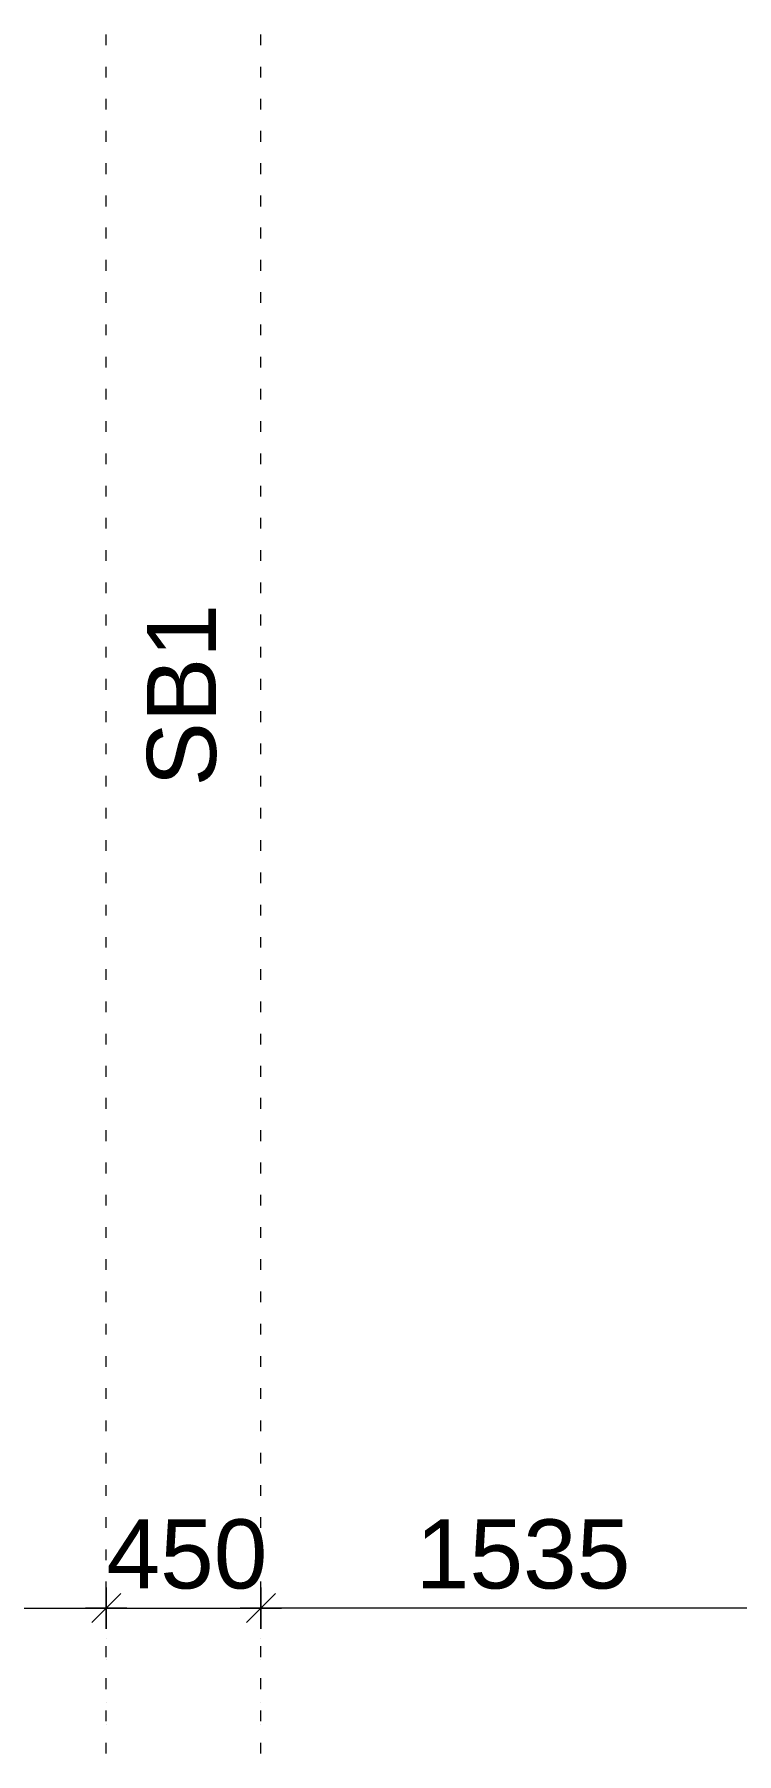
# Model space of a CAD drawing. Header units: millimetres. Extents: x -1303 to 98744, y -1303 to 90097.
# Drawn here: x 70190 to 72234, y 52523 to 57523 of the extents above; entities that cross this region are included whole.
import ezdxf

# ---------------------------------------------------------------- set-up
doc = ezdxf.new("R2010")
doc.units = ezdxf.units.MM
doc.layers.add('PDF_Geometry', color=7, linetype='Continuous')
doc.layers.add('PDF_Text', color=7, linetype='Continuous')
doc.styles.add('PDF ArialMT', font='arial.ttf')

msp = doc.modelspace()

# ---------------------------------------------------------------- linework, layer by layer
at = {"layer": 'PDF_Geometry', "color": 180, "lineweight": 0, "true_color": 0x4f14ff}
for points in [[(70398.93338, 57492.06412), (70398.93338, 57523.37873)], [(70849.15637, 57492.06412), (70849.15637, 57523.37873)], [(70398.93338, 57398.12854), (70398.93338, 57429.43902)], [(70849.15637, 57398.12854), (70849.15637, 57429.43902)], [(70398.93338, 57305.03595), (70398.93338, 57336.34643)], [(70849.15637, 57305.03595), (70849.15637, 57336.34643)], [(70398.93338, 57211.09624), (70398.93338, 57242.40672)], [(70849.15637, 57211.09624), (70849.15637, 57242.40672)], [(70398.93338, 57117.15653), (70398.93338, 57148.47114)], [(70849.15637, 57117.15653), (70849.15637, 57148.47114)], [(70398.93338, 57023.21681), (70398.93338, 57054.53143)], [(70849.15637, 57023.21681), (70849.15637, 57054.53143)], [(70398.93338, 56930.12422), (70398.93338, 56961.43884)], [(70849.15637, 56930.12422), (70849.15637, 56961.43884)], [(70398.93338, 56836.18452), (70398.93338, 56867.49913)], [(70849.15637, 56836.18452), (70849.15637, 56867.49913)], [(70398.93338, 56742.24893), (70398.93338, 56773.55942)], [(70849.15637, 56742.24893), (70849.15637, 56773.55942)], [(70398.93338, 56648.30923), (70398.93338, 56679.61971)], [(70849.15637, 56648.30923), (70849.15637, 56679.61971)], [(70398.93338, 56554.36951), (70398.93338, 56585.68412)], [(70849.15637, 56554.36951), (70849.15637, 56585.68412)], [(70398.93338, 56461.27692), (70398.93338, 56492.59154)], [(70849.15637, 56461.27692), (70849.15637, 56492.59154)], [(70398.93338, 56367.33721), (70398.93338, 56398.65183)], [(70849.15637, 56367.33721), (70849.15637, 56398.65183)], [(70398.93338, 56273.3975), (70398.93338, 56304.71212)], [(70849.15637, 56273.3975), (70849.15637, 56304.71212)], [(70398.93338, 56179.46192), (70398.93338, 56210.7724)], [(70849.15637, 56179.46192), (70849.15637, 56210.7724)], [(70398.93338, 56086.36933), (70398.93338, 56117.67981)], [(70849.15637, 56086.36933), (70849.15637, 56117.67981)], [(70398.93338, 55992.42962), (70398.93338, 56023.74011)], [(70849.15637, 55992.42962), (70849.15637, 56023.74011)], [(70398.93338, 55898.48991), (70398.93338, 55929.80452)], [(70849.15637, 55898.48991), (70849.15637, 55929.80452)], [(70398.93338, 55804.55019), (70398.93338, 55835.86482)], [(70849.15637, 55804.55019), (70849.15637, 55835.86482)], [(70398.93338, 55711.45761), (70398.93338, 55741.9251)], [(70849.15637, 55711.45761), (70849.15637, 55741.9251)], [(70398.93338, 55617.5179), (70398.93338, 55648.83251)], [(70849.15637, 55617.5179), (70849.15637, 55648.83251)], [(70398.93338, 55523.58232), (70398.93338, 55554.8928)], [(70849.15637, 55523.58232), (70849.15637, 55554.8928)], [(70398.93338, 55429.64261), (70398.93338, 55460.95309)], [(70849.15637, 55429.64261), (70849.15637, 55460.95309)], [(70398.93338, 55335.70289), (70398.93338, 55367.01751)], [(70849.15637, 55335.70289), (70849.15637, 55367.01751)], [(70398.93338, 55242.61031), (70398.93338, 55273.92492)], [(70849.15637, 55242.61031), (70849.15637, 55273.92492)], [(70398.93338, 55148.67059), (70398.93338, 55179.98521)], [(70849.15637, 55148.67059), (70849.15637, 55179.98521)], [(70398.93338, 55054.73089), (70398.93338, 55086.0455)], [(70849.15637, 55054.73089), (70849.15637, 55086.0455)], [(70398.93338, 54960.7953), (70398.93338, 54992.10578)], [(70849.15637, 54960.7953), (70849.15637, 54992.10578)], [(70398.93338, 54867.70271), (70398.93338, 54898.16608)], [(70849.15637, 54867.70271), (70849.15637, 54898.16608)], [(70398.93338, 54773.76301), (70398.93338, 54805.07349)], [(70849.15637, 54773.76301), (70849.15637, 54805.07349)], [(70398.93338, 54679.82329), (70398.93338, 54711.1379)], [(70849.15637, 54679.82329), (70849.15637, 54711.1379)], [(70398.93338, 54585.88358), (70398.93338, 54617.1982)], [(70849.15637, 54585.88358), (70849.15637, 54617.1982)], [(70398.93338, 54491.94387), (70398.93338, 54523.25848)], [(70849.15637, 54491.94387), (70849.15637, 54523.25848)], [(70398.93338, 54398.85128), (70398.93338, 54430.16589)], [(70849.15637, 54398.85128), (70849.15637, 54430.16589)], [(70398.93338, 54304.9157), (70398.93338, 54336.22618)], [(70849.15637, 54304.9157), (70849.15637, 54336.22618)], [(70398.93338, 54210.97599), (70398.93338, 54242.28647)], [(70849.15637, 54210.97599), (70849.15637, 54242.28647)], [(70398.93338, 54117.03628), (70398.93338, 54148.35089)], [(70849.15637, 54117.03628), (70849.15637, 54148.35089)], [(70398.93338, 54023.94369), (70398.93338, 54054.41118)], [(70849.15637, 54023.94369), (70849.15637, 54054.41118)], [(70398.93338, 53930.00397), (70398.93338, 53961.31859)], [(70849.15637, 53930.00397), (70849.15637, 53961.31859)], [(70398.93338, 53836.06427), (70398.93338, 53867.37888)], [(70849.15637, 53836.06427), (70849.15637, 53867.37888)], [(70398.93338, 53742.12868), (70398.93338, 53773.43917)], [(70849.15637, 53742.12868), (70849.15637, 53773.43917)], [(70398.93338, 53648.18898), (70398.93338, 53679.49946)], [(70849.15637, 53648.18898), (70849.15637, 53679.49946)], [(70398.93338, 53555.09639), (70398.93338, 53586.40687)], [(70849.15637, 53555.09639), (70849.15637, 53586.40687)], [(70398.93338, 53461.15667), (70398.93338, 53492.47129)], [(70849.15637, 53461.15667), (70849.15637, 53492.47129)], [(70398.93338, 53367.21696), (70398.93338, 53398.53158)], [(70849.15637, 53367.21696), (70849.15637, 53398.53158)], [(70398.93338, 53273.27725), (70398.93338, 53304.59187)], [(70849.15637, 53273.27725), (70849.15637, 53304.59187)], [(70398.93338, 53180.18466), (70398.93338, 53210.65215)], [(70849.15637, 53180.18466), (70849.15637, 53210.65215)], [(70398.93338, 53086.24908), (70398.93338, 53117.55956)], [(70849.15637, 53086.24908), (70849.15637, 53117.55956)], [(70398.93338, 52992.30937), (70398.93338, 53023.61986)], [(70849.15637, 52992.30937), (70849.15637, 53023.61986)], [(70398.93338, 52898.36966), (70398.93338, 52929.68427)], [(70849.15637, 52898.36966), (70849.15637, 52929.68427)], [(70398.93338, 52804.42994), (70398.93338, 52835.74457)], [(70849.15637, 52804.42994), (70849.15637, 52835.74457)], [(70398.93338, 52711.33736), (70398.93338, 52742.65198)], [(70849.15637, 52711.33736), (70849.15637, 52742.65198)], [(70398.93338, 52617.39765), (70398.93338, 52648.71226)], [(70849.15637, 52617.39765), (70849.15637, 52648.71226)], [(70398.93338, 52523.46207), (70398.93338, 52554.77255)], [(70849.15637, 52523.46207), (70849.15637, 52554.77255)]]:
    msp.add_lwpolyline(points, dxfattribs=at)
at = {"layer": 'PDF_Geometry', "color": 122, "lineweight": 0, "true_color": 0x00b88a}
for points in [[(70398.93338, 52886.52234), (70398.93338, 53006.69393)], [(70849.15637, 53006.69393), (70849.15637, 52886.52234)], [(70441.24819, 52988.92501), (70356.61857, 52904.29538)], [(70806.84156, 52904.29538), (70891.47119, 52988.92501)], [(70459.0171, 52946.6102), (70338.84138, 52946.6102)], [(70789.07265, 52946.6102), (70909.24837, 52946.6102)]]:
    msp.add_lwpolyline(points, close=True, dxfattribs=at)
for points in [[(69054.16531, 52946.6102), (70378.61896, 52946.6102), (70359.1558, 52946.6102)], [(70398.93338, 52946.6102), (70849.15637, 52946.6102)], [(72343.72053, 52946.6102), (72364.02668, 52946.6102), (70868.6278, 52946.6102), (70888.93395, 52946.6102)]]:
    msp.add_lwpolyline(points, dxfattribs=at)
at = {"layer": 'PDF_Geometry', "lineweight": 0}
for points in [[(70398.93338, 52946.6102), (70398.93338, 52946.6102)], [(70398.93338, 52946.6102), (70398.93338, 52946.6102)], [(70849.15637, 52946.6102), (70849.15637, 52946.6102)], [(70849.15637, 52946.6102), (70849.15637, 52946.6102)], [(70398.93338, 52857.74909), (70398.93338, 52857.74909)], [(70398.93338, 52857.74909), (70398.93338, 52857.74909)], [(70849.15637, 52857.74909), (70849.15637, 52857.74909)], [(70849.15637, 52857.74909), (70849.15637, 52857.74909)], [(70398.93338, 52795.96698), (70398.93338, 52795.96698)], [(70398.93338, 52795.96698), (70398.93338, 52795.96698)], [(70849.15637, 52795.96698), (70849.15637, 52795.96698)], [(70849.15637, 52795.96698), (70849.15637, 52795.96698)], [(70398.93338, 52733.34189), (70398.93338, 52733.34189)], [(70398.93338, 52733.34189), (70398.93338, 52733.34189)], [(70849.15637, 52733.34189), (70849.15637, 52733.34189)], [(70849.15637, 52733.34189), (70849.15637, 52733.34189)], [(70398.93338, 52670.71679), (70398.93338, 52670.71679)], [(70398.93338, 52670.71679), (70398.93338, 52670.71679)], [(70849.15637, 52670.71679), (70849.15637, 52670.71679)], [(70849.15637, 52670.71679), (70849.15637, 52670.71679)], [(70398.93338, 52608.09169), (70398.93338, 52608.09169)], [(70398.93338, 52608.09169), (70398.93338, 52608.09169)], [(70849.15637, 52608.09169), (70849.15637, 52608.09169)], [(70849.15637, 52608.09169), (70849.15637, 52608.09169)], [(70398.93338, 52545.46247), (70398.93338, 52545.46247)], [(70398.93338, 52545.46247), (70398.93338, 52545.46247)], [(70849.15637, 52545.46247), (70849.15637, 52545.46247)], [(70849.15637, 52545.46247), (70849.15637, 52545.46247)]]:
    msp.add_lwpolyline(points, dxfattribs=at)

# ---------------------------------------------------------------- texts
at = {"layer": 'PDF_Text', "color": 6, "insert": (70619.18707, 55335.87078), "char_height": 201.084641, "attachment_point": 4, "rotation": 90, "style": 'PDF ArialMT'}
msp.add_mtext('SB1', dxfattribs=at)
at = {"layer": 'PDF_Text', "char_height": 201.084641, "attachment_point": 4, "style": 'PDF ArialMT'}
for s, insert in [('450', (70399.29424, 53102.78077)), ('1535', (71299.73022, 53102.78077))]:
    msp.add_mtext(s, dxfattribs=dict(at, insert=insert))

doc.saveas('drawing.dxf')
